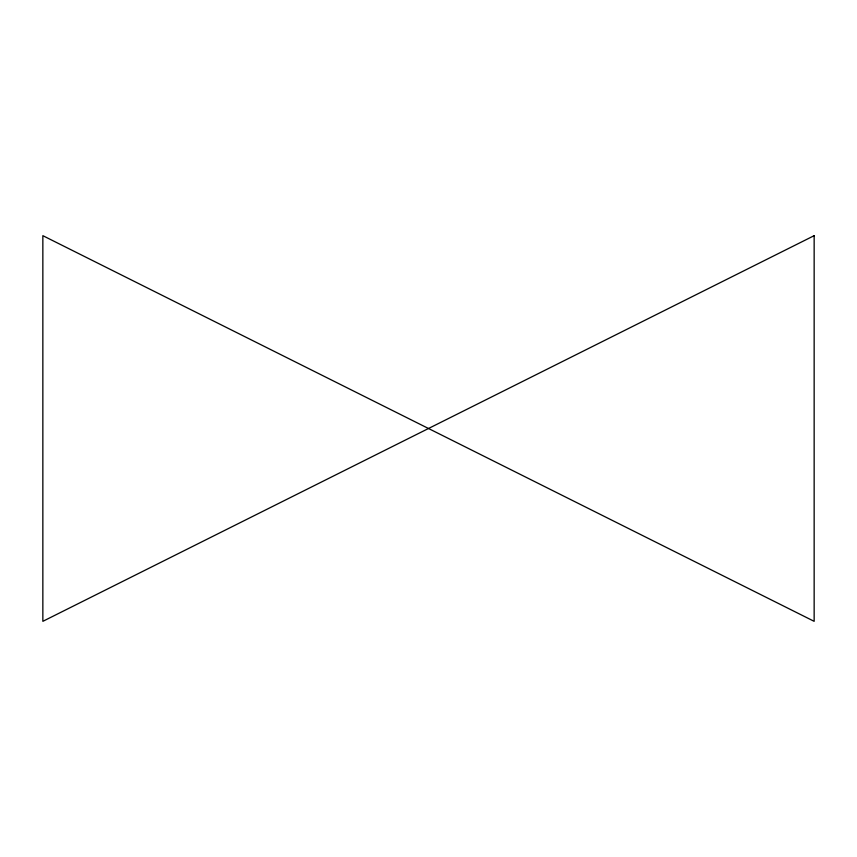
<?xml version="1.0" encoding="UTF-8"?>
<svg xmlns="http://www.w3.org/2000/svg" width="857" height="857" viewBox="0 0 857 857"><rect width="100%" height="100%" fill="white"/><g stroke="black" fill="none" stroke-linecap="round" stroke-linejoin="round"><path stroke-width="1.29" d="M814.15 235.675L42.85 621.325L42.85 235.675L814.15 621.325L814.15 235.675"/></g></svg>
